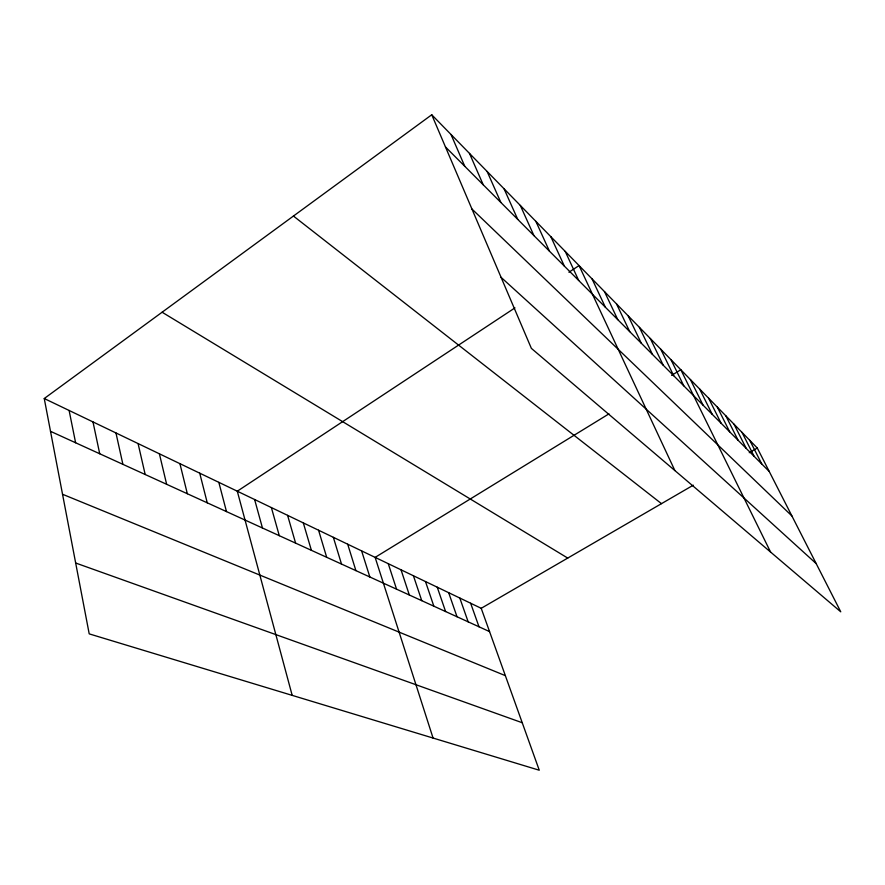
<?xml version="1.0" encoding="UTF-8"?>
<svg xmlns="http://www.w3.org/2000/svg" width="885" height="885" viewBox="0 0 885 885"><rect width="100%" height="100%" fill="white"/><g stroke="black" fill="none" stroke-linecap="round" stroke-linejoin="round"><path stroke-width="1.33" d="M44.25 398.527L481.208 608.305L539.264 770.227L89.208 633.87L44.25 398.527L431.747 114.773L757.294 448.031L840.75 611.812L531.365 348.358L431.747 114.773M514.959 307.88L237.291 491.208L292.183 695.367M568.922 272.248L579.056 265.566L674.879 470.566M608.957 413.859L375.129 557.384L433.064 738.057M671.615 375.395L680.831 369.742L770.592 552.074M481.208 608.305L693.298 485.179M749.241 452.7L757.294 448.031M75.679 563.015L522.238 722.735M62.536 494.261L505.346 675.642M50.511 431.316L489.56 631.602M162.11 312.228L567.739 558.081M293.433 216.051L661.482 503.653M501.076 277.348L816.18 563.59M471.937 209.015L791.887 515.922M445.454 146.932L769.242 471.484M749.75 440.299L761.786 464.005M741.995 432.356L754.12 456.317M734.008 424.192L746.221 448.407M725.8 415.773L738.101 440.254M717.337 407.122L729.727 431.869M708.619 398.195L721.098 423.218M699.637 389.002L712.204 414.302M690.377 379.521L703.033 405.109M670.963 359.653L683.795 385.827M660.785 349.232L673.695 375.705M650.276 338.468L663.263 365.24M639.401 327.339L652.466 354.431M628.162 315.834L641.304 343.236M616.524 303.92L629.744 331.654M604.477 291.585L617.774 319.651M591.999 278.808L605.362 307.206M565.216 251.395L578.713 280.49M550.824 236.671L564.376 266.131M535.867 221.361L549.463 251.185M520.291 205.409L533.932 235.62M504.063 188.804L517.747 219.391M487.137 171.48L500.855 202.455M469.481 153.404L483.21 184.766M451.029 134.52L464.758 166.28M470.643 603.238L479.006 626.79M459.802 598.028L468.165 621.845M448.673 592.684L457.025 616.768M437.245 587.197L445.597 611.546M425.497 581.567L433.838 606.181M413.428 575.77L421.758 600.672M401.027 569.807L409.335 595.008M388.261 563.69L396.557 589.178M361.611 550.89L369.853 576.998M347.694 544.209L355.903 570.626M333.346 537.328L341.51 564.066M318.567 530.226L326.687 557.307M303.323 522.913L311.387 550.326M287.603 515.358L295.601 543.125M271.374 507.57L279.295 535.691M254.614 499.516L262.458 528.002M218.827 482.347L226.483 511.596M199.722 473.165L207.256 502.824M179.92 463.663L187.332 493.73M159.388 453.806L166.645 484.294M138.082 443.573L145.184 474.504M115.968 432.964L122.893 464.337M92.991 421.924L99.717 453.762M69.107 410.463L75.612 442.765"/></g></svg>
